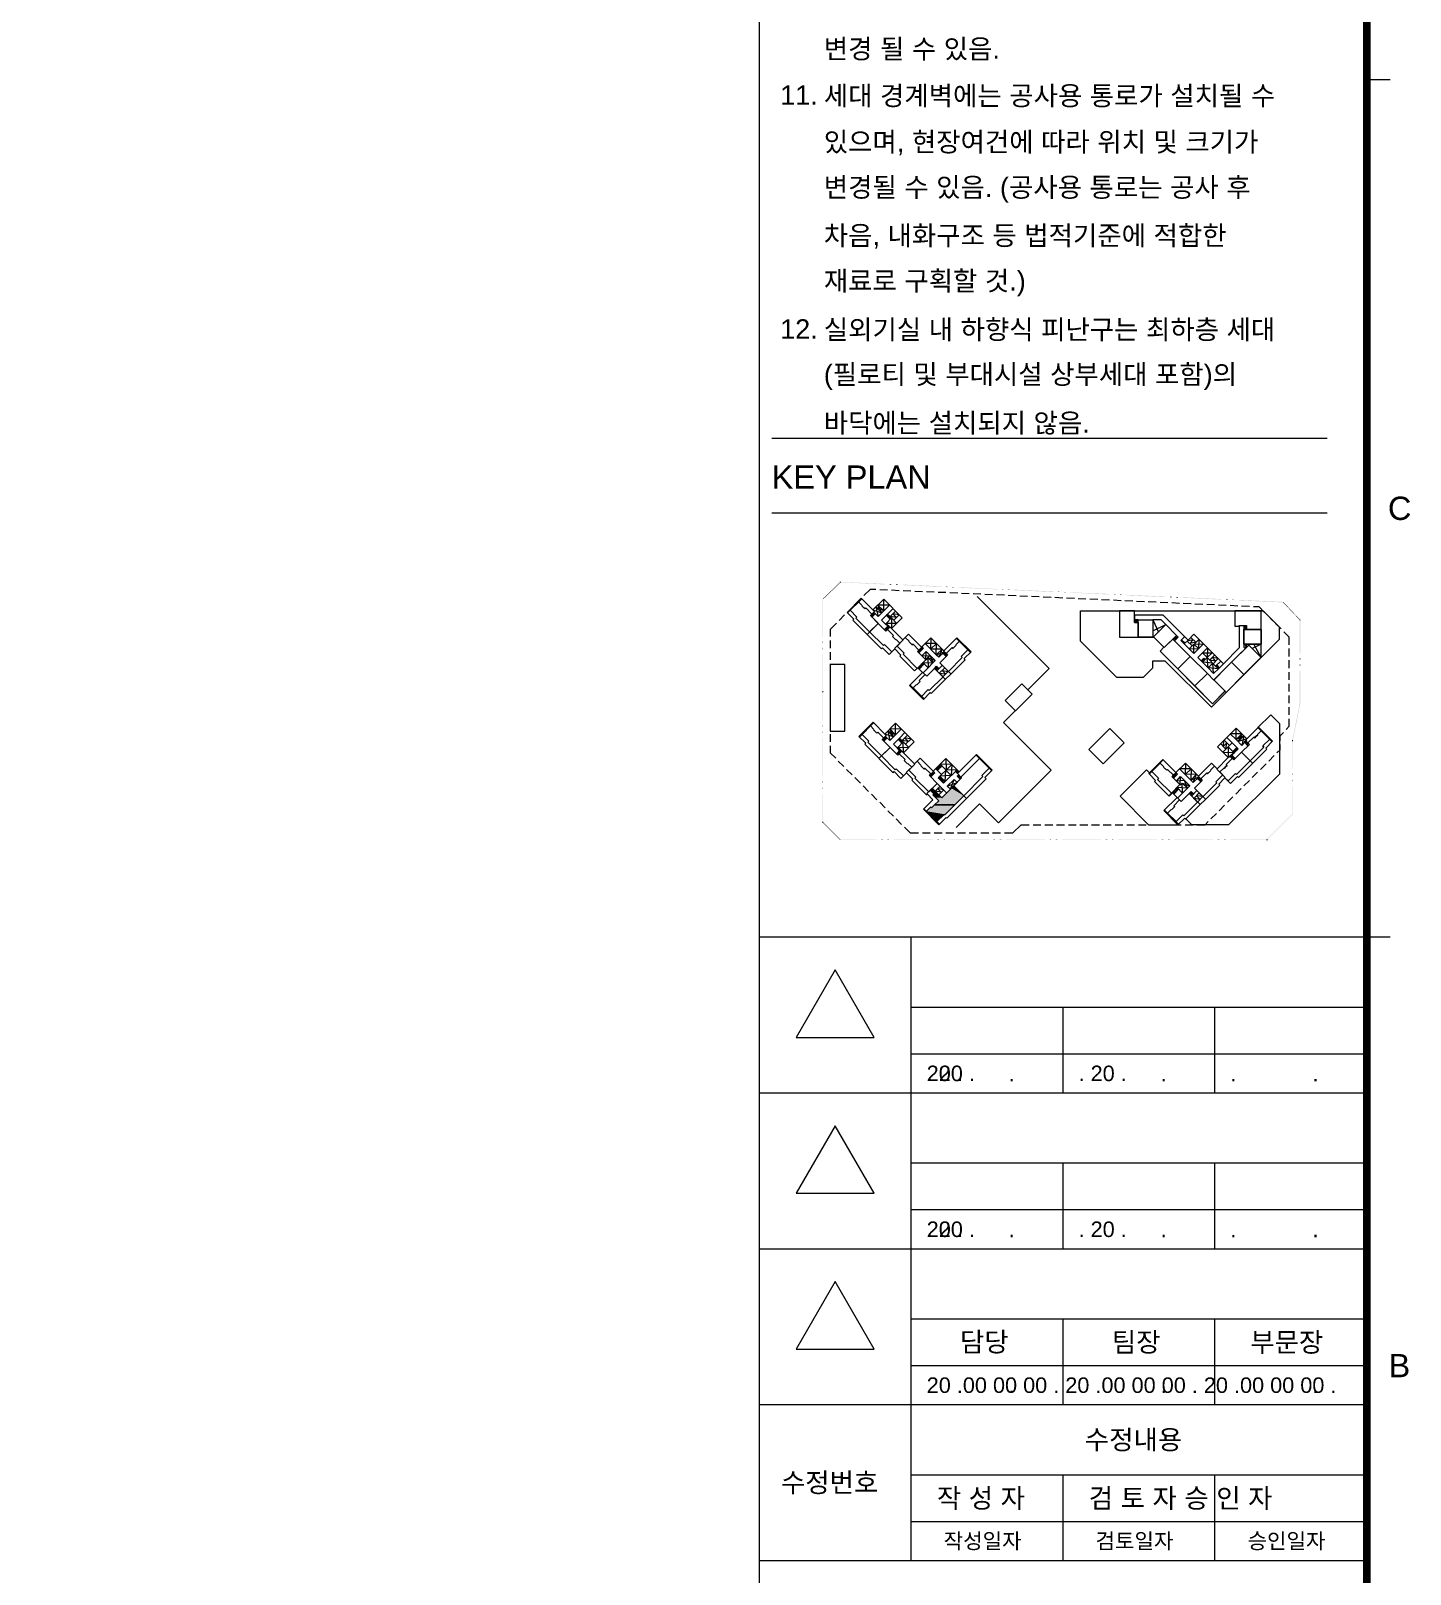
# Model space of a CAD drawing. Header units: millimetres. Extents: x 906 to 41302, y 848 to 28850.
# Drawn here: x 32450 to 41302, y 8011 to 17912 of the extents above; entities that cross this region are included whole.
import ezdxf

# ---------------------------------------------------------------- set-up
doc = ezdxf.new("R2010")
doc.units = ezdxf.units.MM
doc.layers.add('PDF_A-ANNO-KEY', color=7, linetype='Continuous', true_color=0x666666)
doc.layers.add('PDF_A-SITE-BLDG-PAT', color=7, linetype='Continuous', true_color=0xb7b7b7)
for name, color, linetype in [('PDF_A-ANNO-TITL', 7, 'Continuous'), ('PDF_X-FORM(동탄)$G-BORD-FORM', 7, 'Continuous'), ('PDF_문자', 7, 'Continuous')]:
    doc.layers.add(name, color=color, linetype=linetype)
doc.styles.add('PDF Arial', font='arial.ttf')

msp = doc.modelspace()

# ---------------------------------------------------------------- linework, layer by layer
at = {"layer": 'PDF_A-ANNO-KEY', "color": 7, "lineweight": 0}
for points in [[(37647.1, 14374.3), (37647.1, 14376.4)], [(40593.5, 14134.1), (40596.6, 14134.1)], [(37534.9, 13670.5), (37531.7, 13670.5)], [(40545.8, 13358.3), (40549, 13358.3)], [(37534.9, 12832.3), (37531.7, 12832.3)], [(40381.8, 12723.3), (40381.8, 12720.1)]]:
    msp.add_lwpolyline(points, dxfattribs=at)
at = {"layer": 'PDF_A-ANNO-KEY', "lineweight": 9}
for points in [[(37923.3, 14265.3), (37854.5, 14196.5), (37779.3, 14271.6), (37688.3, 14180.6), (37731.7, 14137.2), (37725.4, 14130.9), (37908.5, 13947.8), (37914.8, 13954.1), (37958.2, 13910.7), (37994.2, 13946.7), (38034.4, 13906.5), (38028.1, 13900.2), (38122.2, 13806), (38142.4, 13826.1), (38172, 13796.4), (38088.4, 13712.8), (38179.4, 13622.9), (38222.8, 13666.3), (38229.1, 13659.9), (38447.2, 13876.9), (38440.8, 13884.3), (38484.2, 13927.7), (38393.2, 14017.6), (38309.6, 13934), (38226, 14017.6), (38165.6, 13957.3), (38082, 14040.9), (38046, 14004.9), (37974.1, 14076.9), (38042.9, 14145.7)], [(37762.4, 14248.4), (37708.4, 14194.4), (37751.8, 14151), (37745.5, 14143.6), (37833.3, 14055.7), (37888.4, 14110.8), (37838.6, 14160.5), (37848.1, 14170), (37810, 14208.1), (37803.7, 14202.8), (37796.3, 14211.3), (37795.2, 14210.3), (37782.5, 14223), (37784.6, 14225.1)], [(37960.3, 14228.2), (37886.2, 14228.2), (37923.3, 14191.2)], [(39185.9, 14190.1), (40358.5, 14190.1), (40461.2, 14088.5), (40461.2, 14007.1), (40027.3, 13573.1), (39730.9, 13868.4), (39648.4, 13868.4), (39648.4, 13824), (39588, 13763.6), (39419.8, 13763.6), (39185.9, 13997.5)], [(39436.7, 14190.1), (39436.7, 14021.9), (39556.3, 14021.9), (39556.3, 14116.1), (39534.1, 14116.1), (39534.1, 14190.1)], [(39436.7, 14190.1), (39436.7, 14021.9), (39657.9, 14021.9), (39722.5, 13958.4), (39697.1, 13933), (40034.7, 13595.4), (40114, 13674.7), (40121.4, 13667.3), (40346.9, 13892.8), (40346.9, 14190.1), (40177.5, 14190.1), (40177.5, 14092.8), (40205.1, 14092.8), (40205.1, 13953.1), (40103.5, 13851.5), (39914, 14040.9), (39877, 14002.8), (39717.2, 14162.6), (39534.1, 14162.6), (39534.1, 14190.1)], [(40346.9, 14070.6), (40346.9, 14190.1), (40177.5, 14190.1), (40177.5, 14092.8), (40205.1, 14092.8), (40205.1, 14096), (40252.7, 14096), (40252.7, 14070.6)], [(37888.4, 14110.8), (37833.3, 14055.7), (37921.2, 13967.9), (37928.6, 13974.2), (37975.1, 13927.7), (37994.2, 13946.7), (37992.1, 13948.8), (38027, 13983.8), (38002.7, 14008.1), (38000.5, 14006), (37987.8, 14018.7), (37988.9, 14018.7), (37980.4, 14026.1), (37985.7, 14032.5), (37947.6, 14070.6), (37938.1, 14061)], [(39556.3, 14133), (39651.5, 14133), (39651.5, 14021.9), (39556.3, 14021.9)], [(39734.1, 14102.3), (39655.8, 14024), (39724.6, 13955.2), (39802.9, 14033.5)], [(40235.7, 14070.6), (40346.9, 14070.6), (40346.9, 13976.4), (40235.7, 13976.4)], [(38061.9, 14020.8), (38046, 14004.9), (38047.1, 14002.8), (38009, 13964.7), (38054.5, 13920.3), (38048.2, 13913.9), (38139.2, 13821.8), (38142.4, 13826.1), (38193.2, 13876.9), (38140.2, 13929.8), (38149.8, 13939.3), (38111.7, 13977.4), (38106.4, 13972.1), (38097.9, 13980.6), (38085.2, 13993.3), (38087.3, 13995.4)], [(38297.9, 13945.7), (38224.9, 13944.6), (38261.9, 13981.7), (38188.9, 13981.7), (38260.9, 13908.6)], [(38284.2, 13856.8), (38339.2, 13802.8), (38427, 13890.6), (38420.7, 13897), (38464.1, 13940.4), (38410.1, 13995.4), (38386.8, 13972.1), (38388.9, 13970), (38376.2, 13957.3), (38367.8, 13948.8), (38362.5, 13955.2), (38324.4, 13917.1), (38333.9, 13907.6)], [(39779.6, 14010.2), (39724.6, 13955.2), (39722.5, 13958.4), (39697.1, 13933), (39810.3, 13819.7), (39889.7, 13899.1)], [(39790.2, 13999.6), (39813.5, 14022.9), (39802.9, 14033.5)], [(39835.7, 14006), (39857.9, 13983.8), (39842, 13989.1)], [(40155.3, 13861), (40234.7, 13781.6), (40345.8, 13891.7), (40266.4, 13971.1)], [(39889.7, 13899.1), (39810.3, 13819.7), (39921.4, 13709.7), (40000.8, 13789)], [(39987, 13877.9), (39978.6, 13886.4), (39961.6, 13869.5)], [(39999.7, 13890.6), (39970.1, 13921.3), (40001.9, 13953.1)], [(40043.1, 13747.8), (40115.1, 13675.8), (40114, 13674.7), (40121.4, 13667.3), (40234.7, 13781.6), (40155.3, 13861)], [(37674.6, 13846.2), (37580.4, 13846.2), (37580.4, 13418.6), (37674.6, 13418.6)], [(38199.5, 13772.1), (38190, 13781.6), (38151.9, 13743.5), (38157.2, 13738.2), (38148.7, 13729.8), (38136, 13717.1), (38133.9, 13719.2), (38111.7, 13697), (38165.6, 13641.9), (38209, 13685.3), (38215.4, 13679), (38304.3, 13767.9), (38249.2, 13821.8)], [(38277.8, 13820.8), (38249.2, 13821.8), (38263, 13835.6)], [(40000.8, 13789), (39921.4, 13709.7), (40034.7, 13595.4), (40115.1, 13675.8), (40043.1, 13747.8), (40042.1, 13746.7)], [(40078.1, 13826.1), (40063.2, 13828.2), (40061.1, 13844.1)], [(38809.1, 13722.4), (38875.8, 13655.7), (38768.9, 13548.8), (38702.2, 13615.5)], [(37999.5, 13469.4), (37930.7, 13400.6), (37855.5, 13475.8), (37764.5, 13384.8), (37807.9, 13341.4), (37801.6, 13335), (37984.7, 13151.9), (37991, 13159.3), (38034.4, 13114.9), (38070.4, 13151.9), (38110.6, 13111.7), (38104.3, 13104.3), (38198.4, 13010.1), (38203.7, 13015.4), (38239.7, 12979.4), (38178.3, 12918), (38277.8, 12818.5), (38325.4, 12866.2), (38328.6, 12861.9), (38580.5, 13113.8), (38573.1, 13121.2), (38619.7, 13167.8), (38518.1, 13269.4), (38406.9, 13158.3), (38322.3, 13242.9), (38240.8, 13161.4), (38157.2, 13245.1), (38121.2, 13209.1), (38050.3, 13281), (38119.1, 13349.8)], [(37838.6, 13452.5), (37784.6, 13398.5), (37828, 13355.1), (37821.7, 13348.8), (37909.5, 13259.9), (37964.6, 13314.9), (37913.8, 13364.6), (37923.3, 13374.2), (37886.2, 13412.3), (37879.9, 13407), (37871.4, 13415.4), (37858.7, 13428.1), (37860.8, 13430.3)], [(38036.5, 13432.4), (37962.4, 13433.4), (37999.5, 13395.3)], [(39374.3, 13436.6), (39466.3, 13344.5), (39331.9, 13210.1), (39239.8, 13302.2)], [(39625.1, 13146.6), (39668.5, 13103.2), (39661.1, 13096.9), (39756.3, 13001.6), (39776.4, 13022.8), (39806.1, 12993.2), (39722.5, 12909.6), (39812.4, 12818.5), (39855.8, 12861.9), (39863.2, 12855.6), (40080.2, 13073.6), (40073.8, 13079.9), (40114, 13120.2), (40150, 13084.2), (40193.4, 13127.6), (40199.8, 13121.2), (40382.9, 13304.3), (40376.5, 13310.7), (40419.9, 13354.1), (40328.9, 13445.1), (40254.8, 13369.9), (40184.9, 13438.7), (40065.4, 13319.1), (40134.1, 13250.3), (40063.2, 13178.4), (40027.3, 13214.4), (39943.6, 13130.7), (39860, 13214.4), (39798.7, 13154), (39715, 13237.6)], [(40222, 13401.7), (40147.9, 13401.7), (40184.9, 13364.6)], [(40400.8, 13367.8), (40356.4, 13324.4), (40362.7, 13317), (40274.9, 13229.2), (40219.9, 13284.2), (40270.7, 13334), (40261.1, 13343.5), (40299.2, 13381.6), (40304.5, 13376.3), (40313, 13384.8), (40325.7, 13396.4), (40323.6, 13398.5), (40345.8, 13421.8)], [(37964.6, 13314.9), (37909.5, 13259.9), (37997.4, 13172), (38003.7, 13178.4), (38050.3, 13131.8), (38070.4, 13151.9), (38068.3, 13153), (38103.2, 13187.9), (38078.9, 13212.2), (38076.7, 13210.1), (38064, 13222.8), (38055.6, 13231.3), (38061.9, 13236.6), (38023.8, 13274.7), (38014.3, 13265.2)], [(40081.2, 13157.2), (40116.2, 13122.3), (40114, 13120.2), (40134.1, 13101.1), (40180.7, 13147.7), (40187.1, 13141.3), (40274.9, 13229.2), (40219.9, 13284.2), (40170.1, 13234.5), (40160.6, 13244), (40122.5, 13205.9), (40128.9, 13199.5), (40120.4, 13192.1), (40107.7, 13179.4), (40105.6, 13181.5)], [(40261.1, 13324.4), (40246.3, 13358.3), (40236.8, 13349.8)], [(38138.1, 13226), (38121.2, 13209.1), (38123.3, 13208), (38085.2, 13169.9), (38130.7, 13124.4), (38123.3, 13118), (38212.2, 13030.2), (38266.2, 13084.2), (38216.4, 13135), (38226, 13144.5), (38187.9, 13182.6), (38182.6, 13176.3), (38174.1, 13184.7), (38161.4, 13197.4), (38163.5, 13199.5)], [(38360.4, 13205.9), (38286.3, 13208), (38324.4, 13169.9)], [(38373.1, 13069.4), (38437.6, 13004.8), (38560.4, 13127.6), (38553, 13133.9), (38600.6, 13181.5), (38538.2, 13242.9), (38511.7, 13217.5), (38418.6, 13124.4), (38423.9, 13120.2)], [(39918.2, 13053.5), (39972.2, 12998.5), (40061.1, 13087.4), (40054.8, 13093.7), (40099.2, 13138.2), (40061.1, 13176.3), (40063.2, 13178.4), (40046.3, 13194.2), (40020.9, 13168.8), (40023, 13166.7), (40010.3, 13154), (40001.9, 13145.6), (39996.6, 13150.9), (39958.5, 13112.8), (39968, 13103.2)], [(38235.5, 13053.5), (38222.8, 13040.8), (38246.1, 13017.5), (38238.7, 13011.2), (38276.8, 12973.1), (38250.3, 12946.6), (38230.2, 12926.5), (38224.9, 12931.8), (38197.4, 12905.3), (38264.1, 12838.6), (38310.6, 12885.2), (38314.9, 12882), (38437.6, 13004.8), (38373.1, 13069.4), (38295.8, 12992.1)], [(38226, 13125.5), (38242.9, 13160.4), (38252.4, 13150.9)], [(38414.3, 13110.6), (38395.3, 13129.7), (38404.8, 13139.2)], [(39799.7, 13151.9), (39809.2, 13143.4), (39782.8, 13118)], [(39744.7, 12892.6), (39799.7, 12838.6), (39843.1, 12882), (39849.5, 12875.7), (39937.3, 12963.5), (39883.3, 13018.6), (39832.5, 12968.8), (39823, 12978.3), (39786, 12940.2), (39791.2, 12935), (39782.8, 12926.5), (39770.1, 12913.8), (39768, 12915.9)], [(39911.9, 13016.4), (39883.3, 13018.6), (39896, 13032.3)]]:
    msp.add_lwpolyline(points, close=True, dxfattribs=at)
for points in [[(37782.5, 14268.5), (37691.5, 14177.4)], [(37838.6, 14160.5), (37869.3, 14172.2), (37848.1, 14151), (37859.8, 14181.7), (37887.3, 14154.2), (37923.3, 14191.2), (37923.3, 14265.3)], [(37708.4, 14194.4), (37751.8, 14151), (37745.5, 14143.6), (37833.3, 14055.7), (37921.2, 13967.9), (37928.6, 13974.2), (37975.1, 13927.7)], [(37848.1, 14170), (37810, 14208.1), (37803.7, 14202.8), (37796.3, 14211.3), (37795.2, 14210.3), (37782.5, 14223), (37784.6, 14225.1), (37762.4, 14248.4)], [(37939.2, 14110.8), (37949.7, 14091.7), (37934.9, 14106.5), (37954, 14096), (37928.6, 14070.6), (37963.5, 14086.4), (37939.2, 14110.8), (37974.1, 14145.7), (38007.9, 14110.8), (37939.2, 14110.8), (37934.9, 14106.5), (37909.5, 14131.9), (37948.7, 14170), (37974.1, 14145.7), (37974.1, 14076.9), (37963.5, 14086.4), (37938.1, 14061), (37838.6, 14160.5), (37864, 14187), (37854.5, 14196.5), (37910.6, 14178.5)], [(37923.3, 14191.2), (37873.5, 14215.5), (37910.6, 14178.5), (37886.2, 14228.2)], [(37873.5, 14215.5), (37887.3, 14154.2)], [(37958.2, 14161.6), (37940.2, 14162.6), (37965.6, 14137.2), (37958.2, 14161.6), (37949.7, 14153.1), (37948.7, 14170), (37983.6, 14205)], [(37988.9, 14130.9), (38022.8, 14165.8), (37982.5, 14171.1), (38005.8, 14147.8), (37965.6, 14154.2), (37999.5, 14188)], [(39534.1, 14162.6), (39534.1, 14116.1), (39556.3, 14116.1), (39556.3, 14133), (39651.5, 14133), (39651.5, 14021.9)], [(37888.4, 14110.8), (37816.4, 14038.8)], [(37954, 14096), (37938.1, 14061)], [(37947.6, 14070.6), (37985.7, 14032.5), (37980.4, 14026.1), (37988.9, 14018.7), (37987.8, 14018.7), (38000.5, 14006), (38002.7, 14008.1), (38027, 13983.8)], [(37949.7, 14153.1), (37974.1, 14145.7)], [(39534.1, 14116.1), (39556.3, 14133), (39534.1, 14133), (39556.3, 14116.1), (39556.3, 14021.9)], [(39657.9, 14021.9), (39655.8, 14024), (39734.1, 14102.3), (39704.5, 14133), (39651.5, 14133), (39686.5, 14054.7)], [(39651.5, 14063.1), (39734.1, 14102.3), (39802.9, 14033.5), (39724.6, 13955.2), (39722.5, 13958.4)], [(40205.1, 14092.8), (40205.1, 14096), (40252.7, 14096), (40252.7, 14070.6), (40235.7, 14096), (40235.7, 14070.6), (40252.7, 14096)], [(40346.9, 14070.6), (40235.7, 14070.6), (40235.7, 13976.4), (40346.9, 13976.4), (40288.7, 13948.8)], [(37994.2, 13946.7), (37992.1, 13948.8), (38047.1, 14002.8), (38046, 14004.9)], [(38009, 13964.7), (38054.5, 13920.3), (38048.2, 13913.9), (38139.2, 13821.8)], [(38061.9, 14020.8), (38087.3, 13995.4), (38085.2, 13993.3), (38097.9, 13980.6), (38106.4, 13972.1), (38111.7, 13977.4), (38149.8, 13939.3)], [(38226, 14017.6), (38224.9, 13944.6)], [(38260.9, 13908.6), (38312.7, 13928.7), (38277.8, 13892.8), (38260.9, 13908.6), (38261.9, 13981.7)], [(38324.4, 13917.1), (38362.5, 13955.2), (38367.8, 13948.8), (38376.2, 13957.3), (38388.9, 13970), (38386.8, 13972.1), (38410.1, 13995.4)], [(38390, 14014.5), (38481, 13924.5)], [(39921.4, 13709.7), (40000.8, 13789), (39889.7, 13899.1), (39779.6, 14010.2), (39813.5, 14022.9)], [(39830.4, 14000.7), (39847.3, 13994.4), (39852.6, 13978.5), (39830.4, 14000.7), (39854.7, 14025)], [(39842, 13989.1), (39847.3, 13994.4)], [(39877, 14002.8), (39852.6, 13978.5), (39884.4, 13946.7), (39944.7, 13948.8), (39915.1, 13977.4)], [(39895, 14020.8), (39926.7, 13989.1), (39887.6, 13981.7), (39910.8, 14004.9), (39871.7, 13997.5), (39903.4, 13965.8)], [(39913, 13917.1), (39915.1, 13977.4), (39975.4, 13979.5), (39913, 13917.1), (39884.4, 13946.7), (39946.8, 14008.1), (39944.7, 13948.8)], [(40155.3, 13861), (40183.9, 13889.6), (40266.4, 13971.1), (40345.8, 13891.7), (40299.2, 13976.4)], [(40258, 13962.6), (40235.7, 13976.4), (40235.7, 13957.3), (40244.2, 13948.8), (40253.7, 13976.4)], [(38165.6, 13957.3), (38166.7, 13956.3), (38140.2, 13929.8), (38193.2, 13876.9), (38142.4, 13826.1), (38173, 13839.8), (38175.2, 13858.9), (38208, 13825), (38239.7, 13856.8), (38206.9, 13890.6), (38193.2, 13876.9), (38196.3, 13930.9)], [(38177.3, 13948.8), (38140.2, 13929.8)], [(38167.8, 13959.4), (38177.3, 13948.8), (38149.8, 13921.3), (38168.8, 13958.4)], [(38175.2, 13858.9), (38239.7, 13856.8), (38254.5, 13871.6), (38196.3, 13930.9), (38167.8, 13902.3), (38221.7, 13905.5), (38206.9, 13890.6), (38208, 13825), (38177.3, 13794.3)], [(38206.9, 13890.6), (38254.5, 13871.6)], [(38221.7, 13905.5), (38239.7, 13856.8)], [(38297.9, 13945.7), (38277.8, 13892.8)], [(38355.1, 13785.9), (38284.2, 13856.8), (38333.9, 13907.6), (38308.5, 13933), (38309.6, 13934)], [(38333.9, 13907.6), (38303.2, 13919.2), (38325.4, 13898), (38312.7, 13928.7)], [(38464.1, 13940.4), (38420.7, 13897), (38427, 13890.6), (38339.2, 13802.8)], [(39889.7, 13899.1), (39810.3, 13819.7)], [(39970.1, 13861), (39939.4, 13890.6), (39970.1, 13921.3), (40032.5, 13922.4), (39999.7, 13890.6), (40053.7, 13836.7), (40069.6, 13834.5), (40071.7, 13819.7), (40006.1, 13825), (39999.7, 13890.6), (39970.1, 13861), (40006.1, 13825)], [(40035.7, 13854.7), (40006.1, 13825), (40041, 13789), (40035.7, 13854.7), (39970.1, 13861), (39978.6, 13886.4)], [(40000.8, 13789), (40042.1, 13746.7), (40126.7, 13831.4), (40155.3, 13861), (40234.7, 13781.6)], [(40038.9, 13851.5), (40070.6, 13884.3), (40031.5, 13890.6), (40054.8, 13868.4), (40015.6, 13874.8), (40047.4, 13907.6)], [(40103.5, 13851.5), (40071.7, 13819.7), (40053.7, 13836.7), (40086.5, 13868.4)], [(38190, 13781.6), (38151.9, 13743.5), (38157.2, 13738.2), (38148.7, 13729.8), (38136, 13717.1), (38133.9, 13719.2), (38111.7, 13697)], [(38164.6, 13848.3), (38150.8, 13817.6), (38183.6, 13850.4), (38164.6, 13848.3), (38173, 13839.8)], [(38165.6, 13641.9), (38209, 13685.3), (38215.4, 13679), (38304.3, 13767.9)], [(38172, 13796.4), (38173, 13798.6), (38199.5, 13772.1), (38249.2, 13821.8), (38320.2, 13750.9)], [(38300, 13842), (38265.1, 13807), (38263, 13835.6)], [(38315.9, 13826.1), (38279.9, 13791.2), (38321.2, 13785.9), (38297.9, 13808.1), (38338.1, 13802.8), (38303.2, 13767.9)], [(40071.7, 13819.7), (40041, 13789)], [(40063.2, 13828.2), (40069.6, 13834.5)], [(38091.6, 13716), (38182.6, 13626.1)], [(40114, 13674.7), (40115.1, 13675.8), (40043.1, 13747.8)], [(37858.7, 13472.6), (37767.7, 13381.6)], [(37913.8, 13364.6), (37945.5, 13376.3), (37923.3, 13355.1), (37934.9, 13385.8), (37962.4, 13359.4), (37999.5, 13395.3), (37999.5, 13469.4)], [(40416.7, 13350.9), (40325.7, 13441.9), (40408.3, 13523.4), (40464.3, 13467.3), (40464.3, 13143.4), (40137.3, 12818.5), (39900.3, 12818.5), (39863.2, 12855.6)], [(37784.6, 13398.5), (37828, 13355.1), (37821.7, 13348.8), (37909.5, 13259.9), (37997.4, 13172), (38003.7, 13178.4), (38050.3, 13131.8)], [(37923.3, 13374.2), (37886.2, 13412.3), (37879.9, 13407), (37871.4, 13415.4), (37858.7, 13428.1), (37860.8, 13430.3), (37838.6, 13452.5)], [(37986.8, 13382.6), (37930.7, 13400.6), (37940.2, 13391.1), (37913.8, 13364.6), (38014.3, 13265.2), (38039.7, 13290.6), (38050.3, 13281), (38049.2, 13349.8), (38024.9, 13375.2), (37985.7, 13336.1), (38011.1, 13310.7), (38015.4, 13316), (38084.1, 13314.9), (38049.2, 13349.8), (38015.4, 13316), (38039.7, 13290.6), (38004.8, 13274.7), (38030.2, 13300.1), (38014.3, 13265.2)], [(37999.5, 13395.3), (37949.7, 13419.7), (37986.8, 13382.6), (37962.4, 13433.4)], [(37949.7, 13419.7), (37962.4, 13359.4)], [(38033.3, 13365.7), (38040.8, 13341.4), (38016.4, 13366.8), (38033.3, 13365.7), (38024.9, 13357.2), (38024.9, 13375.2), (38058.7, 13410.2)], [(38064, 13335), (38099, 13369.9), (38058.7, 13375.2), (38082, 13353), (38041.8, 13358.3), (38075.7, 13393.2)], [(40125.7, 13378.4), (40159.5, 13343.5), (40100.3, 13284.2), (40170.1, 13283.2), (40173.3, 13280), (40158.5, 13264.1), (40179.7, 13242.9), (40145.8, 13258.8), (40170.1, 13283.2), (40135.2, 13319.1), (40134.1, 13250.3), (40136.3, 13252.5), (40138.4, 13250.3), (40145.8, 13258.8), (40170.1, 13234.5), (40219.9, 13284.2), (40270.7, 13334), (40246.3, 13358.3), (40253.7, 13365.7), (40251.6, 13367.8), (40254.8, 13369.9), (40197.6, 13351.9)], [(40134.1, 13101.1), (40180.7, 13147.7), (40187.1, 13141.3), (40274.9, 13229.2), (40362.7, 13317), (40356.4, 13324.4), (40400.8, 13367.8)], [(40240, 13346.7), (40222, 13327.6), (40184.9, 13364.6), (40184.9, 13438.7)], [(40222, 13401.7), (40197.6, 13351.9), (40234.7, 13389), (40184.9, 13364.6)], [(40234.7, 13389), (40222, 13327.6)], [(40345.8, 13421.8), (40323.6, 13398.5), (40325.7, 13396.4), (40313, 13384.8), (40304.5, 13376.3), (40299.2, 13381.6), (40261.1, 13343.5)], [(37964.6, 13314.9), (37892.6, 13244)], [(38015.4, 13316), (38025.9, 13295.9), (38011.1, 13310.7), (38030.2, 13300.1)], [(38023.8, 13274.7), (38061.9, 13236.6), (38055.6, 13231.3), (38064, 13222.8), (38076.7, 13210.1), (38078.9, 13212.2), (38103.2, 13187.9)], [(38049.2, 13349.8), (38024.9, 13357.2)], [(40085.5, 13339.2), (40120.4, 13304.3), (40125.7, 13344.5), (40102.4, 13321.3), (40108.7, 13361.5), (40142.6, 13327.6)], [(40155.3, 13267.3), (40173.3, 13280), (40180.7, 13305.4), (40189.2, 13295.9), (40164.8, 13289.5), (40189.2, 13314.9), (40189.2, 13295.9)], [(40170.1, 13283.2), (40158.5, 13264.1), (40155.3, 13267.3), (40170.1, 13234.5)], [(40173.3, 13280), (40198.7, 13305.4), (40159.5, 13343.5)], [(40180.7, 13305.4), (40198.7, 13305.4)], [(40219.9, 13284.2), (40291.8, 13212.2)], [(40270.7, 13334), (40236.8, 13349.8)], [(38070.4, 13151.9), (38068.3, 13153), (38123.3, 13208), (38121.2, 13209.1)], [(38085.2, 13169.9), (38130.7, 13124.4), (38123.3, 13118), (38212.2, 13030.2)], [(38138.1, 13226), (38163.5, 13199.5), (38161.4, 13197.4), (38174.1, 13184.7), (38182.6, 13176.3), (38187.9, 13182.6), (38226, 13144.5)], [(38235.5, 13053.5), (38295.8, 12992.1), (38423.9, 13120.2), (38396.4, 13147.7), (38406.9, 13158.3), (38382.6, 13161.4), (38396.4, 13147.7), (38394.2, 13172)], [(38322.3, 13242.9), (38324.4, 13169.9), (38294.8, 13141.3), (38257.7, 13178.4), (38276.8, 13176.3)], [(38600.6, 13181.5), (38553, 13133.9), (38560.4, 13127.6), (38437.6, 13004.8), (38314.9, 12882), (38310.6, 12885.2), (38264.1, 12838.6)], [(38266.2, 13186.8), (38268.3, 13167.8), (38297.9, 13196.4), (38266.2, 13186.8), (38276.8, 13176.3), (38286.3, 13208)], [(38294.8, 13141.3), (38284.2, 13130.7), (38318, 13096.9), (38394.2, 13172), (38322.3, 13168.8), (38356.1, 13135), (38284.2, 13130.7), (38273.6, 13120.2), (38307.5, 13086.3), (38318, 13096.9), (38322.3, 13168.8)], [(38360.4, 13205.9), (38356.1, 13135)], [(38418.6, 13124.4), (38490.5, 13196.4), (38511.7, 13217.5), (38538.2, 13242.9)], [(38514.9, 13266.2), (38616.5, 13164.6)], [(39629.3, 13150.9), (39609.2, 13171), (39440.9, 13002.7), (39624, 12818.5), (39812.4, 12818.5)], [(39627.2, 13143.4), (39718.2, 13234.5)], [(39798.7, 13154), (39799.7, 13151.9), (39783.8, 13136), (39745.7, 13174.1), (39740.4, 13168.8), (39732, 13177.3), (39732, 13176.3), (39719.3, 13189), (39721.4, 13191.1), (39698.1, 13214.4), (39644.1, 13160.4), (39687.5, 13117), (39681.2, 13109.6), (39770.1, 13021.7), (39824.1, 13076.8), (39774.3, 13126.5), (39783.8, 13136), (39745.7, 13174.1), (39740.4, 13168.8), (39732, 13177.3), (39732, 13176.3), (39719.3, 13189), (39721.4, 13191.1), (39698.1, 13214.4)], [(39860, 13214.4), (39859, 13141.3), (39896, 13178.4), (39823, 13177.3), (39895, 13105.3), (39932, 13142.4), (39859, 13141.3)], [(39896, 13178.4), (39895, 13105.3), (39910.8, 13089.5), (39946.8, 13124.4), (39895, 13105.3)], [(39958.5, 13112.8), (39996.6, 13150.9), (40001.9, 13145.6), (40010.3, 13154), (40023, 13166.7), (40020.9, 13168.8), (40046.3, 13194.2)], [(40114, 13120.2), (40116.2, 13122.3), (40061.1, 13176.3), (40063.2, 13178.4)], [(40081.2, 13157.2), (40105.6, 13181.5), (40107.7, 13179.4), (40120.4, 13192.1), (40128.9, 13199.5), (40122.5, 13205.9), (40160.6, 13244)], [(38203.7, 13015.4), (38200.6, 13018.6), (38266.2, 13084.2), (38216.4, 13135), (38242.9, 13160.4), (38240.8, 13161.4)], [(38216.4, 13135), (38252.4, 13150.9)], [(38266.2, 13084.2), (38327.6, 13023.9)], [(38273.6, 13120.2), (38296.9, 13118)], [(38307.5, 13086.3), (38296.9, 13118), (38286.3, 13107.5), (38284.2, 13130.7)], [(38286.3, 13107.5), (38318, 13096.9)], [(38331.8, 13067.2), (38394.2, 13090.5), (38375.2, 13109.6), (38331.8, 13067.2), (38351.9, 13047.1), (38375.2, 13109.6)], [(38454.6, 12987.9), (38373.1, 13069.4)], [(38395.3, 13129.7), (38423.9, 13120.2)], [(39644.1, 13160.4), (39687.5, 13117), (39681.2, 13109.6), (39770.1, 13021.7), (39753.1, 13004.8)], [(39774.3, 13126.5), (39809.2, 13143.4)], [(39873.8, 13053.5), (39854.7, 13102.2), (39801.8, 13099), (39829.3, 13127.6), (39888.6, 13068.3), (39873.8, 13053.5), (39806.1, 13057.7), (39842, 13021.7), (39873.8, 13053.5), (39839.9, 13086.3), (39827.2, 13073.6), (39824.1, 13076.8)], [(39810.3, 12991), (39842, 13021.7), (39839.9, 13086.3), (39888.6, 13068.3)], [(39827.2, 13073.6), (39829.3, 13127.6)], [(39910.8, 13089.5), (39932, 13142.4)], [(39989.2, 12982.6), (39918.2, 13053.5), (39968, 13103.2), (39941.5, 13129.7), (39943.6, 13130.7)], [(39968, 13103.2), (39937.3, 13115.9), (39958.5, 13094.8), (39946.8, 13124.4)], [(39972.2, 12998.5), (40061.1, 13087.4), (40054.8, 13093.7), (40099.2, 13138.2)], [(38222.8, 13040.8), (38246.1, 13017.5), (38238.7, 13011.2), (38276.8, 12973.1), (38250.3, 12946.6), (38230.2, 12926.5), (38224.9, 12931.8), (38197.4, 12905.3)], [(38276.8, 13011.2), (38308.5, 13042.9), (38269.4, 13050.3), (38292.6, 13027), (38253.5, 13034.4), (38285.2, 13066.2)], [(39823, 12978.3), (39786, 12940.2), (39791.2, 12935), (39782.8, 12926.5), (39770.1, 12913.8), (39768, 12915.9), (39744.7, 12892.6)], [(39770.1, 13021.7), (39807.1, 13036.6), (39795.5, 13048.2), (39784.9, 13014.3), (39816.6, 13046.1), (39795.5, 13048.2)], [(39807.1, 13036.6), (39806.1, 13057.7)], [(39954.2, 12947.7), (39883.3, 13018.6), (39832.5, 12968.8), (39807.1, 12994.2), (39806.1, 12993.2)], [(39896, 13032.3), (39898.1, 13002.7), (39933.1, 13037.6)], [(39937.3, 12964.6), (39972.2, 12999.5), (39932, 13004.8), (39954.2, 12981.5), (39914, 12987.9), (39948.9, 13022.8)], [(38181.5, 12921.2), (38281, 12821.7)], [(39725.6, 12912.7), (39815.6, 12821.7)], [(39799.7, 12838.6), (39843.1, 12882), (39849.5, 12875.7), (39937.3, 12963.5)]]:
    msp.add_lwpolyline(points, dxfattribs=at)
at = {"layer": 'PDF_A-ANNO-KEY', "color": 7, "lineweight": 5}
for points in [[(37778.3, 14270.6), (37743.4, 14235.7)], [(37873.5, 14327.7), (37836.5, 14328.8), (37796.3, 14288.6)], [(37948.7, 14324.6), (37898.9, 14326.7)], [(38023.8, 14320.3), (37973, 14323.5)], [(38097.9, 14317.1), (38048.2, 14319.3)], [(38173, 14314), (38123.3, 14316.1)], [(38248.2, 14310.8), (38198.4, 14312.9)], [(38323.3, 14307.6), (38273.6, 14309.7)], [(38398.5, 14303.4), (38347.7, 14305.5)], [(38472.6, 14300.2), (38422.8, 14302.3)], [(38547.7, 14297), (38498, 14299.2)], [(38523.4, 14283.3), (38985.8, 13820.8), (38848.3, 13683.2)], [(38622.8, 14293.9), (38573.1, 14296)], [(38698, 14290.7), (38648.2, 14292.8)], [(38773.1, 14286.5), (38722.3, 14288.6)], [(38847.2, 14283.3), (38797.5, 14285.4)], [(38922.3, 14280.1), (38872.6, 14282.2)], [(38997.5, 14276.9), (38947.7, 14279)], [(39072.6, 14272.7), (39022.9, 14275.9)], [(39147.8, 14269.5), (39097, 14271.6)], [(39221.9, 14266.3), (39172.1, 14268.5)], [(39297, 14263.2), (39247.3, 14265.3)], [(39372.1, 14260), (39322.4, 14262.1)], [(39447.3, 14255.8), (39397.5, 14258.9)], [(37672.5, 14164.7), (37637.5, 14129.8)], [(37725.4, 14217.7), (37690.4, 14182.7)], [(39522.4, 14252.6), (39471.6, 14254.7)], [(39596.5, 14249.4), (39546.8, 14251.5)], [(39671.6, 14246.2), (39621.9, 14248.4)], [(39746.8, 14243.1), (39697.1, 14245.2)], [(39821.9, 14238.8), (39772.2, 14242)], [(39897.1, 14235.7), (39846.3, 14237.8)], [(39971.2, 14232.5), (39921.4, 14234.6)], [(40046.3, 14229.3), (39996.6, 14231.4)], [(40121.4, 14226.1), (40071.7, 14228.2)], [(40196.6, 14221.9), (40146.8, 14225.1)], [(40270.7, 14218.7), (40220.9, 14220.8)], [(40368, 14180.6), (40333.1, 14216.6), (40296.1, 14217.7)], [(40421, 14127.7), (40386, 14162.6)], [(37619.5, 14111.8), (37579.3, 14071.6), (37579.3, 14026.1)], [(40473.9, 14074.8), (40438.9, 14109.7)], [(37579.3, 14000.7), (37579.3, 13951)], [(40526.8, 13973.2), (40526.8, 14021.9), (40491.9, 14056.8)], [(37579.3, 13925.6), (37579.3, 13875.8)], [(40526.8, 13898), (40526.8, 13948.8)], [(40526.8, 13824), (40526.8, 13873.7)], [(37579.3, 13850.4), (37579.3, 13800.7)], [(37579.3, 13776.3), (37579.3, 13725.5)], [(40526.8, 13748.8), (40526.8, 13798.6)], [(37579.3, 13701.2), (37579.3, 13650.4)], [(40526.8, 13673.7), (40526.8, 13723.4)], [(37579.3, 13626.1), (37579.3, 13576.3)], [(40526.8, 13598.5), (40526.8, 13648.3)], [(40526.8, 13523.4), (40526.8, 13573.1)], [(37579.3, 13550.9), (37579.3, 13501.2)], [(37579.3, 13475.8), (37579.3, 13426)], [(38767.8, 13549.9), (38691.6, 13473.7), (38997.5, 13167.8), (38660.9, 12831.2), (38539.2, 12952.9), (38388.9, 12801.6)], [(40505.6, 13429.2), (40526.8, 13450.4), (40526.8, 13499.1)], [(37579.3, 13400.6), (37579.3, 13350.9)], [(40467.5, 13357.2), (40467.5, 13390), (40488.7, 13411.2)], [(37579.3, 13325.5), (37579.3, 13281), (37615.3, 13245.1)], [(40447.4, 13280), (40467.5, 13299), (40467.5, 13332.9)], [(37632.2, 13227.1), (37668.2, 13192.1)], [(37685.2, 13174.1), (37721.1, 13139.2)], [(40341.6, 13174.1), (40377.6, 13209.1)], [(40394.5, 13227.1), (40430.5, 13262)], [(37738.1, 13121.2), (37774.1, 13085.2)], [(40235.7, 13068.3), (40270.7, 13103.2)], [(40288.7, 13121.2), (40323.6, 13156.1)], [(37792, 13068.3), (37827, 13032.3)], [(37845, 13015.4), (37879.9, 12979.4)], [(40129.9, 12962.5), (40164.8, 12997.4)], [(40182.8, 13015.4), (40217.8, 13050.3)], [(37897.9, 12962.5), (37932.8, 12926.5)], [(37950.8, 12908.5), (37985.7, 12873.6)], [(40024.1, 12855.6), (40059, 12891.6)], [(40077, 12908.5), (40111.9, 12944.5)], [(38003.7, 12855.6), (38038.6, 12820.7)], [(38056.6, 12802.7), (38092.6, 12766.7), (38147.6, 12766.7)], [(38698, 12766.7), (38753, 12766.7), (38804.9, 12818.5), (38857.8, 12818.5)], [(38883.2, 12818.5), (38932.9, 12818.5)], [(38958.3, 12818.5), (39008.1, 12818.5)], [(39033.5, 12818.5), (39083.2, 12818.5)], [(39108.6, 12818.5), (39158.4, 12818.5)], [(39182.7, 12818.5), (39233.5, 12818.5)], [(39257.8, 12818.5), (39307.6, 12818.5)], [(39333, 12818.5), (39382.7, 12818.5)], [(39408.1, 12818.5), (39457.9, 12818.5)], [(39483.3, 12818.5), (39533, 12818.5)], [(39558.4, 12818.5), (39608.1, 12818.5)], [(39633.5, 12818.5), (39683.3, 12818.5)], [(39707.6, 12818.5), (39758.4, 12818.5)], [(39782.8, 12818.5), (39833.6, 12818.5)], [(39857.9, 12818.5), (39907.7, 12818.5)], [(39933.1, 12818.5), (39987, 12818.5), (40006.1, 12838.6)], [(38173, 12766.7), (38222.8, 12766.7)], [(38248.2, 12766.7), (38297.9, 12766.7)], [(38322.3, 12766.7), (38373.1, 12766.7)], [(38397.4, 12766.7), (38448.2, 12766.7)], [(38472.6, 12766.7), (38522.3, 12766.7)], [(38547.7, 12766.7), (38597.4, 12766.7)], [(38622.8, 12766.7), (38672.6, 12766.7)]]:
    msp.add_lwpolyline(points, dxfattribs=at)
at = {"layer": 'PDF_A-ANNO-KEY', "color": 7, "lineweight": 25}
msp.add_lwpolyline([(40594.5, 13593.2), (40594.5, 13593.2)], dxfattribs=at)
at = {"layer": 'PDF_A-ANNO-KEY', "color": 7, "transparency": 33554559}
for points in [[(37646, 14376.4), (37534.9, 14266.3), (37532.8, 14268.5)], [(37648.1, 14374.3), (37646, 14376.4), (37534.9, 14266.3)], [(37932.8, 14363.7), (37647.1, 14374.3), (37647.1, 14376.4)], [(37932.8, 14360.5), (37932.8, 14363.7), (37647.1, 14374.3)], [(37973, 14359.5), (37973, 14362.7), (37962.4, 14359.5)], [(37973, 14362.7), (37962.4, 14359.5), (37962.4, 14362.7)], [(38013.2, 14357.4), (38013.2, 14360.5), (38002.7, 14357.4)], [(38013.2, 14360.5), (38002.7, 14357.4), (38002.7, 14360.5)], [(38292.6, 14347.8), (38042.9, 14356.3), (38042.9, 14359.5)], [(38292.6, 14344.7), (38292.6, 14347.8), (38042.9, 14356.3)], [(37534.9, 14267.4), (37531.7, 14267.4), (37534.9, 14024)], [(37531.7, 14267.4), (37534.9, 14024), (37531.7, 14024)], [(38332.9, 14345.7), (38322.3, 14343.6), (38322.3, 14346.8)], [(38332.9, 14342.5), (38332.9, 14345.7), (38322.3, 14343.6)], [(38372, 14343.6), (38362.5, 14341.5), (38362.5, 14344.7)], [(38372, 14341.5), (38372, 14343.6), (38362.5, 14341.5)], [(38652.5, 14330.9), (38402.7, 14339.4), (38402.7, 14342.5)], [(38652.5, 14328.8), (38652.5, 14330.9), (38402.7, 14339.4)], [(38691.6, 14326.7), (38691.6, 14329.8), (38682.1, 14326.7)], [(38691.6, 14329.8), (38682.1, 14326.7), (38682.1, 14329.8)], [(38731.8, 14324.6), (38731.8, 14327.7), (38722.3, 14325.6)], [(38731.8, 14327.7), (38722.3, 14325.6), (38722.3, 14327.7)], [(39012.3, 14315), (38761.5, 14323.5), (38762.5, 14326.7)], [(39011.2, 14311.9), (39012.3, 14315), (38761.5, 14323.5)], [(39051.5, 14312.9), (39041.9, 14310.8), (39041.9, 14314)], [(39051.5, 14310.8), (39051.5, 14312.9), (39041.9, 14310.8)], [(39091.7, 14308.7), (39091.7, 14311.9), (39081.1, 14308.7)], [(39091.7, 14311.9), (39081.1, 14308.7), (39082.2, 14311.9)], [(39371.1, 14299.2), (39121.3, 14307.6), (39121.3, 14309.7)], [(39371.1, 14296), (39371.1, 14299.2), (39121.3, 14307.6)], [(39411.3, 14293.9), (39411.3, 14297), (39401.8, 14294.9)], [(39411.3, 14297), (39401.8, 14294.9), (39401.8, 14297)], [(39451.5, 14294.9), (39440.9, 14292.8), (39440.9, 14296)], [(39451.5, 14291.7), (39451.5, 14294.9), (39440.9, 14292.8)], [(39730.9, 14282.2), (39481.1, 14290.7), (39481.1, 14293.9)], [(39730.9, 14279), (39730.9, 14282.2), (39481.1, 14290.7)], [(39771.1, 14278), (39771.1, 14281.2), (39760.6, 14278)], [(39771.1, 14281.2), (39760.6, 14278), (39760.6, 14281.2)], [(39811.4, 14275.9), (39811.4, 14279), (39800.8, 14275.9)], [(39811.4, 14279), (39800.8, 14275.9), (39800.8, 14279)], [(40090.8, 14266.3), (39841, 14274.8), (39841, 14278)], [(40090.8, 14263.2), (40090.8, 14266.3), (39841, 14274.8)], [(40131, 14264.2), (40120.4, 14262.1), (40120.4, 14265.3)], [(40131, 14261.1), (40131, 14264.2), (40120.4, 14262.1)], [(40170.1, 14262.1), (40160.6, 14260), (40160.6, 14263.2)], [(40170.1, 14260), (40170.1, 14262.1), (40160.6, 14260)], [(40486.6, 14248.4), (40200.8, 14257.9), (40200.8, 14261.1)], [(40486.6, 14245.2), (40486.6, 14248.4), (40200.8, 14257.9)], [(40595.6, 14134.1), (40485.5, 14246.2), (40487.6, 14248.4)], [(40593.5, 14133), (40595.6, 14134.1), (40485.5, 14246.2)], [(40593.5, 13918.2), (40596.6, 13918.2), (40593.5, 14134.1)], [(40596.6, 13918.2), (40593.5, 14134.1), (40596.6, 14134.1)], [(37534.9, 13994.4), (37531.7, 13994.4), (37534.9, 13983.8)], [(37531.7, 13994.4), (37534.9, 13983.8), (37531.7, 13983.8)], [(37534.9, 13954.1), (37531.7, 13954.1), (37534.9, 13943.6)], [(37531.7, 13954.1), (37534.9, 13943.6), (37531.7, 13943.6)], [(37534.9, 13913.9), (37531.7, 13913.9), (37534.9, 13670.5)], [(37531.7, 13913.9), (37534.9, 13670.5), (37531.7, 13670.5)], [(40593.5, 13877.9), (40596.6, 13877.9), (40593.5, 13888.5)], [(40596.6, 13877.9), (40593.5, 13888.5), (40596.6, 13888.5)], [(40593.5, 13838.8), (40596.6, 13838.8), (40593.5, 13848.3)], [(40596.6, 13838.8), (40593.5, 13848.3), (40596.6, 13848.3)], [(40593.5, 13593.2), (40596.6, 13593.2), (40593.5, 13808.1)], [(40596.6, 13593.2), (40593.5, 13808.1), (40596.6, 13808.1)], [(37534.9, 13670.5), (37531.7, 13670.5), (37534.9, 13486.4)], [(37531.7, 13670.5), (37534.9, 13486.4), (37531.7, 13486.4)], [(40545.8, 13358.3), (40549, 13358.3), (40593.5, 13593.2)], [(40549, 13358.3), (40593.5, 13593.2), (40596.6, 13593.2)], [(37534.9, 13456.7), (37531.7, 13456.7), (37534.9, 13447.2)], [(37531.7, 13456.7), (37534.9, 13447.2), (37531.7, 13447.2)], [(37534.9, 13416.5), (37531.7, 13416.5), (37534.9, 13407)], [(37531.7, 13416.5), (37534.9, 13407), (37531.7, 13407)], [(37534.9, 13376.3), (37531.7, 13376.3), (37534.9, 13126.5)], [(37531.7, 13376.3), (37534.9, 13126.5), (37531.7, 13126.5)], [(40545.8, 13178.4), (40549, 13178.4), (40545.8, 13358.3)], [(40549, 13178.4), (40545.8, 13358.3), (40549, 13358.3)], [(37534.9, 13096.9), (37531.7, 13096.9), (37534.9, 13086.3)], [(37531.7, 13096.9), (37534.9, 13086.3), (37531.7, 13086.3)], [(40545.8, 13138.2), (40549, 13138.2), (40545.8, 13147.7)], [(40549, 13138.2), (40545.8, 13147.7), (40549, 13147.7)], [(40545.8, 13097.9), (40549, 13097.9), (40545.8, 13108.5)], [(40549, 13097.9), (40545.8, 13108.5), (40549, 13108.5)], [(37534.9, 13056.7), (37531.7, 13056.7), (37534.9, 13047.1)], [(37531.7, 13056.7), (37534.9, 13047.1), (37531.7, 13047.1)], [(37534.9, 13016.4), (37531.7, 13016.4), (37534.9, 12832.3)], [(37531.7, 13016.4), (37534.9, 12832.3), (37531.7, 12832.3)], [(40545.8, 12888.4), (40549, 12888.4), (40545.8, 13068.3)], [(40549, 12888.4), (40545.8, 13068.3), (40549, 13068.3)], [(40380.7, 12723.3), (40382.9, 12720.1), (40546.9, 12889.4)], [(40382.9, 12720.1), (40546.9, 12889.4), (40549, 12887.3)], [(37534.9, 12833.4), (37532.8, 12831.2), (37646, 12723.3)], [(37532.8, 12831.2), (37646, 12723.3), (37643.9, 12720.1)], [(37644.9, 12723.3), (37644.9, 12720.1), (37877.8, 12723.3)], [(37644.9, 12720.1), (37877.8, 12723.3), (37877.8, 12720.1)], [(37908.5, 12723.3), (37908.5, 12720.1), (37918, 12723.3)], [(37908.5, 12720.1), (37918, 12723.3), (37918, 12720.1)], [(37947.6, 12723.3), (37947.6, 12720.1), (37958.2, 12723.3)], [(37947.6, 12720.1), (37958.2, 12723.3), (37958.2, 12720.1)], [(37987.8, 12723.3), (37987.8, 12720.1), (38237.6, 12723.3)], [(37987.8, 12720.1), (38237.6, 12723.3), (38237.6, 12720.1)], [(38268.3, 12723.3), (38268.3, 12720.1), (38277.8, 12723.3)], [(38268.3, 12720.1), (38277.8, 12723.3), (38277.8, 12720.1)], [(38307.5, 12723.3), (38307.5, 12720.1), (38318, 12723.3)], [(38307.5, 12720.1), (38318, 12723.3), (38318, 12720.1)], [(38347.7, 12723.3), (38347.7, 12720.1), (38598.5, 12723.3)], [(38347.7, 12720.1), (38598.5, 12723.3), (38598.5, 12720.1)], [(38628.1, 12723.3), (38628.1, 12720.1), (38637.7, 12723.3)], [(38628.1, 12720.1), (38637.7, 12723.3), (38637.7, 12720.1)], [(38668.3, 12723.3), (38668.3, 12720.1), (38677.9, 12723.3)], [(38668.3, 12720.1), (38677.9, 12723.3), (38677.9, 12720.1)], [(38707.5, 12723.3), (38707.5, 12720.1), (38958.3, 12723.3)], [(38707.5, 12720.1), (38958.3, 12723.3), (38958.3, 12720.1)], [(38988, 12723.3), (38988, 12720.1), (38997.5, 12723.3)], [(38988, 12720.1), (38997.5, 12723.3), (38997.5, 12720.1)], [(39028.2, 12723.3), (39028.2, 12720.1), (39037.7, 12723.3)], [(39028.2, 12720.1), (39037.7, 12723.3), (39037.7, 12720.1)], [(39068.4, 12723.3), (39068.4, 12720.1), (39318.2, 12723.3)], [(39068.4, 12720.1), (39318.2, 12723.3), (39318.2, 12720.1)], [(39347.8, 12723.3), (39347.8, 12720.1), (39358.4, 12723.3)], [(39347.8, 12720.1), (39358.4, 12723.3), (39358.4, 12720.1)], [(39388, 12723.3), (39388, 12720.1), (39397.5, 12723.3)], [(39388, 12720.1), (39397.5, 12723.3), (39397.5, 12720.1)], [(39428.2, 12723.3), (39428.2, 12720.1), (39678, 12723.3)], [(39428.2, 12720.1), (39678, 12723.3), (39678, 12720.1)], [(39707.6, 12723.3), (39707.6, 12720.1), (39718.2, 12723.3)], [(39707.6, 12720.1), (39718.2, 12723.3), (39718.2, 12720.1)], [(39747.9, 12723.3), (39747.9, 12720.1), (39758.4, 12723.3)], [(39747.9, 12720.1), (39758.4, 12723.3), (39758.4, 12720.1)], [(39788.1, 12723.3), (39788.1, 12720.1), (40037.8, 12723.3)], [(39788.1, 12720.1), (40037.8, 12723.3), (40037.8, 12720.1)], [(40067.5, 12723.3), (40067.5, 12720.1), (40078.1, 12723.3)], [(40067.5, 12720.1), (40078.1, 12723.3), (40078.1, 12720.1)], [(40107.7, 12723.3), (40107.7, 12720.1), (40118.3, 12723.3)], [(40107.7, 12720.1), (40118.3, 12723.3), (40118.3, 12720.1)], [(40147.9, 12723.3), (40147.9, 12720.1), (40381.8, 12723.3)], [(40147.9, 12720.1), (40381.8, 12723.3), (40381.8, 12720.1)]]:
    msp.add_solid(points, dxfattribs=at)
at = {"layer": 'PDF_A-ANNO-TITL', "lineweight": 13}
for points in [[(37204.7, 15299.3), (40770.2, 15299.3)], [(37204.7, 14818.8), (40770.2, 14818.8)]]:
    msp.add_lwpolyline(points, dxfattribs=at)
at = {"layer": 'PDF_A-SITE-BLDG-PAT', "lineweight": 0}
msp.add_lwpolyline([(38379.4, 12946.6), (38250.3, 12946.6), (38379.4, 12946.6)], dxfattribs=at)
at = {"layer": 'PDF_A-SITE-BLDG-PAT', "transparency": 33554559}
for points in [[(38373.1, 13069.4), (38388.9, 13053.5), (38357.2, 13053.5)], [(38235.5, 13053.5), (38247.1, 13040.8), (38222.8, 13040.8)], [(38247.1, 13040.8), (38222.8, 13040.8), (38270.4, 13017.5)], [(38222.8, 13040.8), (38270.4, 13017.5), (38246.1, 13017.5)], [(38246.1, 13017.5), (38277.8, 13011.2), (38238.7, 13011.2)], [(38277.8, 13011.2), (38238.7, 13011.2), (38283.1, 13004.8)], [(38238.7, 13011.2), (38283.1, 13004.8), (38245, 13004.8)], [(38283.1, 13004.8), (38245, 13004.8), (38295.8, 12992.1)], [(38245, 13004.8), (38295.8, 12992.1), (38257.7, 12992.1)], [(38270.4, 13017.5), (38246.1, 13017.5), (38277.8, 13011.2)], [(38276.8, 12973.1), (38379.4, 12946.6), (38250.3, 12946.6)], [(38424.9, 12992.1), (38257.7, 12992.1), (38405.9, 12973.1)], [(38257.7, 12992.1), (38405.9, 12973.1), (38276.8, 12973.1)], [(38405.9, 12973.1), (38276.8, 12973.1), (38379.4, 12946.6)], [(38308.5, 13004.8), (38424.9, 12992.1), (38295.8, 12992.1)], [(38357.2, 13053.5), (38437.6, 13004.8), (38308.5, 13004.8)], [(38437.6, 13004.8), (38308.5, 13004.8), (38424.9, 12992.1)], [(38388.9, 13053.5), (38357.2, 13053.5), (38437.6, 13004.8)], [(38219.6, 12926.5), (38338.1, 12905.3), (38197.4, 12905.3)], [(38338.1, 12905.3), (38197.4, 12905.3), (38318, 12885.2)], [(38197.4, 12905.3), (38318, 12885.2), (38217.5, 12885.2)], [(38217.5, 12885.2), (38220.7, 12882), (38307.5, 12882)], [(38217.5, 12885.2), (38310.6, 12885.2), (38307.5, 12882)], [(38224.9, 12931.8), (38230.2, 12926.5), (38219.6, 12926.5)], [(38359.3, 12926.5), (38219.6, 12926.5), (38338.1, 12905.3)], [(38220.7, 12882), (38307.5, 12882), (38264.1, 12838.6)], [(38250.3, 12946.6), (38359.3, 12926.5), (38230.2, 12926.5)], [(38250.3, 12946.6), (38379.4, 12946.6), (38379.4, 12946.6)], [(38379.4, 12946.6), (38250.3, 12946.6), (38359.3, 12926.5)], [(38310.6, 12885.2), (38318, 12885.2), (38314.9, 12882)]]:
    msp.add_solid(points, dxfattribs=at)
at = {"layer": 'PDF_X-FORM(동탄)$G-BORD-FORM', "lineweight": 13}
for points in [[(37124.2, 28748.6), (37124.2, 949.3)], [(41024.2, 17599), (41174.5, 17599)], [(37124.2, 12098.9), (41024.2, 12098.9), (41174.5, 12098.9)], [(38099, 8099.4), (38099, 12098.9)], [(38099, 11649.1), (41024.2, 11649.1)], [(39074.7, 11098.7), (39074.7, 11649.1)], [(40049.5, 11098.7), (40049.5, 11649.1)], [(38099, 11349.6), (41024.2, 11349.6)], [(37124.2, 11098.7), (41024.2, 11098.7)], [(38099, 10649), (41024.2, 10649)], [(39074.7, 10098.6), (39074.7, 10649)], [(40049.5, 10098.6), (40049.5, 10649)], [(38099, 10349.4), (41024.2, 10349.4)], [(37124.2, 10098.6), (41024.2, 10098.6)], [(38099, 9648.8), (41024.2, 9648.8)], [(39074.7, 9099.6), (39074.7, 9648.8)], [(40049.5, 9099.6), (40049.5, 9648.8)], [(38099, 9349.3), (41024.2, 9349.3)], [(37124.2, 9099.6), (41024.2, 9099.6)], [(38099, 8648.7), (41024.2, 8648.7)], [(39074.7, 8099.4), (39074.7, 8648.7)], [(40049.5, 8099.4), (40049.5, 8648.7)], [(38099, 8349.2), (41024.2, 8349.2)], [(37124.2, 8099.4), (41024.2, 8099.4)]]:
    msp.add_lwpolyline(points, dxfattribs=at)
at = {"layer": 'PDF_X-FORM(동탄)$G-BORD-FORM', "lineweight": 0, "const_width": 49.7}
msp.add_lwpolyline([(1124.5, 1099.1), (41024.7, 1099.1), (41024.7, 28598.8), (1124.5, 28598.8)], close=True, dxfattribs=at)
at = {"layer": 'PDF_X-FORM(동탄)$G-BORD-FORM', "lineweight": 13}
for points in [[(37861.9, 11454.3), (37612.1, 11887.2), (37362.4, 11454.3)], [(37861.9, 10455.3), (37612.1, 10888.1), (37362.4, 10455.3)], [(37861.9, 9455.2), (37612.1, 9888), (37362.4, 9455.2)]]:
    msp.add_lwpolyline(points, close=True, dxfattribs=at)

# ---------------------------------------------------------------- texts
at = {"layer": 'PDF_문자', "attachment_point": 7, "style": 'PDF Arial'}
for s, insert, char_height in [('변경 될 수 있음.', (37539.1, 17720.9), 124.49), ('11.', (37258.6, 17437.5), 124.49), ('세대 경계벽에는 공사용 통로가 설치될 수', (37539.1, 17420.4), 124.486), ('있으며, 현장여건에 따라 위치 및 크기가', (37539.1, 17113.9), 124.486), ('변경될 수 있음. (공사용 통로는 공사 후', (37539.1, 16808.7), 124.486), ('차음, 내화구조 등 법적기준에 적합한', (37539.1, 16513.8), 124.486), ('재료로 구획할 것.)', (37539.1, 16208.6), 124.486), ('12.', (37258.6, 15936.8), 124.49), ('실외기실 내 하향식 피난구는 최하층 세대', (37539.1, 15920.7), 124.486), ('(필로티 및 부대시설 상부세대 포함)의', (37539.1, 15608.5), 124.486), ('바닥에는 설치되지 않음.', (37539.1, 15320.6), 124.486), ('KEY PLAN', (37204.7, 14974.4), 149.38), ('C', (41159.7, 14772.1), 149.4), ('20 .', (38199.5, 11172.4), 99.59), ('. 20 .', (38199.5, 11172.4), 99.59), ('.', (38726.1, 11172.5), 99.6), ('. 20 .', (39174.2, 11172.4), 99.59), ('.', (39700.8, 11172.5), 99.6), ('.', (40149, 11172.4), 99.6), ('.', (40675.5, 11172.5), 99.6), ('20 .', (38199.5, 10172.3), 99.59), ('. 20 .', (38199.5, 10172.3), 99.59), ('. 20 .', (39174.2, 10172.3), 99.59), ('.', (38726.1, 10172.4), 99.6), ('.', (39700.8, 10172.4), 99.6), ('.', (40149, 10172.3), 99.6), ('.', (40675.5, 10172.4), 99.6), ('담당', (38413.3, 9425.5), 124.49), ('팀장', (39388, 9424.8), 124.49), ('부문장', (40276, 9423.6), 124.49), ('B', (41163.9, 9274.2), 149.4), ('20 .00 00 00 . 20 .00 00 00 . 20 .00 00 00 .', (38199.5, 9172.1), 99.589), ('.', (38726.1, 9172.3), 99.6), ('.', (39700.8, 9172.3), 99.6), ('.', (40675.5, 9172.3), 99.6), ('수정내용', (39214.4, 8798.1), 124.49), ('수정번호', (37263.9, 8522.9), 124.49), ('작 성 자', (38265.1, 8423.5), 124.49), ('검 토 자 승 인 자', (39239.8, 8423.5), 124.486), ('작성일자', (38308.5, 8163.7), 99.59), ('검토일자', (39283.2, 8163.7), 99.59), ('승인일자', (40259, 8163.7), 99.59)]:
    msp.add_mtext(s, dxfattribs=dict(at, insert=insert, char_height=char_height))

doc.saveas('drawing.dxf')
